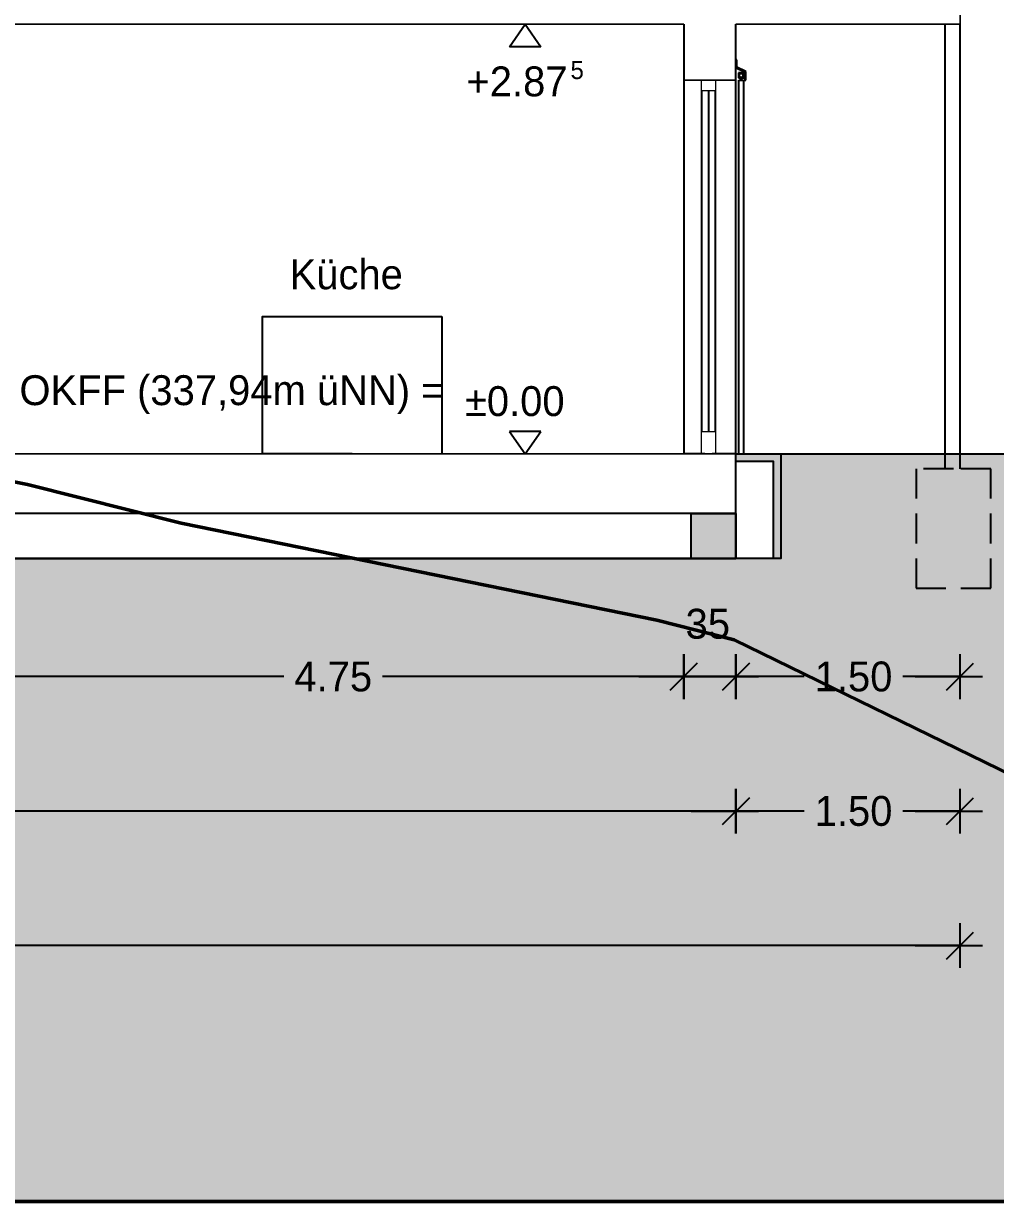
# Model space of a CAD drawing. Header units: metres. Extents: x 165.1 to 239.6, y 34.6 to 72.4.
# Drawn here: x 221.01 to 227.52, y 56.25 to 64.13 of the extents above; entities that cross this region are included whole.
import ezdxf

# ---------------------------------------------------------------- set-up
doc = ezdxf.new("R2010")
doc.units = ezdxf.units.M
doc.header["$XCLIPFRAME"] = 2
doc.header["$PDMODE"] = 65
doc.linetypes.add('AUSGEZOGEN', pattern=[0])
doc.linetypes.add('VERDECKT2_S2', pattern=[0.27, 0.2, -0.07])
for name, color, linetype, lineweight in [('Allgemein01', 7, 'AUSGEZOGEN', 13), ('Allgemein03', 7, 'AUSGEZOGEN', 25), ('C-TOPO', 7, 'AUSGEZOGEN', 25), ('Decke Holz', 7, 'AUSGEZOGEN', 18), ('Design', 7, 'AUSGEZOGEN', 18), ('Fenster', 7, 'AUSGEZOGEN', 13), ('Maßlinie 1_100', 7, 'AUSGEZOGEN', 13), ('Pfosten_ Stützen', 7, 'AUSGEZOGEN', 13), ('Standard', 7, 'AUSGEZOGEN', 25), ('Wand Holz nicht tragend', 7, 'AUSGEZOGEN', 13), ('Wand Holz tragend', 7, 'AUSGEZOGEN', 13)]:
    doc.layers.add(name, color=color, linetype=linetype, lineweight=lineweight)
doc.styles.add('Posterama Text Light', font='')
doc.styles.get('Posterama Text Light').set_extended_font_data('Posterama Text Light')
doc.dimstyles.new('DIMSTYLE_10', dxfattribs={"dimtxt": 0.2, "dimasz": 0.3, "dimexe": 0, "dimexo": 1e-06, "dimgap": 0.1, "dimtad": 0, "dimrnd": 0.005, "dimzin": 4, "dimdsep": 46, "dimtxsty": 'Posterama Text Light', "dimblk1": 'ALL_ML_STRICH', "dimblk2": 'ALL_ML_STRICH', "dimsah": 1, "dimcen": 0, "dimse1": 1, "dimse2": 1, "dimclrd": 7, "dimclre": 7, "dimclrt": 7, "dimadec": 0, "dimazin": 0, "dimtfac": 1, "dimtdec": 0, "dimtix": 1, "dimtmove": 2, "dimatfit": 3, "dimfxl": 0, "dimtzin": 0, "dimlwd": 0, "dimlwe": 25, "dimarcsym": 0})
doc.dimstyles.new('DIMSTYLE_13', dxfattribs={"dimtxt": 0.2, "dimasz": 0.3, "dimexe": 0, "dimexo": 1e-06, "dimgap": 0.1, "dimtad": 0, "dimdec": 1, "dimlfac": 100, "dimrnd": 0.5, "dimzin": 4, "dimdsep": 46, "dimtxsty": 'Posterama Text Light', "dimblk1": 'ALL_ML_STRICH', "dimblk2": 'ALL_ML_STRICH', "dimsah": 1, "dimcen": 0, "dimse1": 1, "dimse2": 1, "dimclrd": 7, "dimclre": 7, "dimclrt": 7, "dimadec": 0, "dimazin": 0, "dimtfac": 1, "dimtdec": 0, "dimtix": 1, "dimtmove": 2, "dimatfit": 3, "dimfxl": 0, "dimtvp": 1.2, "dimtzin": 0, "dimlwd": 0, "dimlwe": 25, "dimarcsym": 0})
doc.dimstyles.new('DIMSTYLE_4', dxfattribs={"dimtxt": 0.2, "dimasz": 0.3, "dimexe": 0, "dimexo": 1e-06, "dimgap": 0.1, "dimtad": 2, "dimdec": 1, "dimlfac": 100, "dimrnd": 0.5, "dimzin": 4, "dimdsep": 46, "dimtxsty": 'Posterama Text Light', "dimblk1": 'ALL_ML_STRICH', "dimblk2": 'ALL_ML_STRICH', "dimsah": 1, "dimcen": 0, "dimse1": 1, "dimse2": 1, "dimclrd": 7, "dimclre": 7, "dimclrt": 7, "dimadec": 0, "dimazin": 0, "dimtfac": 1, "dimtdec": 0, "dimtix": 1, "dimtmove": 2, "dimatfit": 3, "dimfxl": 0, "dimtvp": 1.2, "dimtzin": 0, "dimlwd": 0, "dimlwe": 25, "dimarcsym": 0})
doc.dimstyles.new('DIMSTYLE_5', dxfattribs={"dimtxt": 0.2, "dimasz": 0.3, "dimexe": 0, "dimexo": 1e-06, "dimgap": 0.1, "dimtad": 0, "dimdec": 1, "dimlfac": 100, "dimrnd": 0.5, "dimzin": 4, "dimdsep": 46, "dimtxsty": 'Posterama Text Light', "dimblk1": 'ALL_ML_STRICH', "dimblk2": 'ALL_ML_STRICH', "dimsah": 1, "dimcen": 0, "dimse1": 1, "dimse2": 1, "dimsd1": 1, "dimsd2": 1, "dimclrd": 7, "dimclre": 7, "dimclrt": 7, "dimadec": 0, "dimazin": 0, "dimtfac": 1, "dimtdec": 0, "dimtix": 1, "dimtmove": 2, "dimatfit": 3, "dimfxl": 0, "dimtvp": 1.2, "dimtzin": 0, "dimlwd": 0, "dimlwe": 25, "dimarcsym": 0})
doc.dimstyles.new('DIMSTYLE_6', dxfattribs={"dimtxt": 0.2, "dimasz": 0.3, "dimexe": 0, "dimexo": 1e-06, "dimgap": 0.1, "dimtad": 0, "dimdec": 3, "dimrnd": 0.005, "dimzin": 4, "dimdsep": 46, "dimtxsty": 'Posterama Text Light', "dimblk1": 'ALL_ML_STRICH', "dimblk2": 'ALL_ML_STRICH', "dimsah": 1, "dimcen": 0, "dimse1": 1, "dimse2": 1, "dimclrd": 7, "dimclre": 7, "dimclrt": 7, "dimadec": 0, "dimazin": 0, "dimtfac": 1, "dimtdec": 0, "dimtix": 1, "dimtmove": 2, "dimatfit": 3, "dimfxl": 0, "dimtzin": 0, "dimlwd": 0, "dimlwe": 25, "dimarcsym": 0})
picture_1 = doc.add_image_def('image1.jpg', size_in_pixel=(256, 256))

# ---------------------------------------------------------------- blocks, each defined once
blk = doc.blocks.new('ALL_ML_STRICH')
at = {"color": 0, "linetype": 'ByBlock', "lineweight": -2}
for p, q in [((-0.3, -0.3), (0.3, 0.3)), ((0, -0.5), (0, 0.5)), ((-1, 0), (0.5, 0))]:
    blk.add_line(p, q, dxfattribs=at)
blk = doc.blocks.new('*D14')
at = {"layer": 'DEFPOINTS', "color": 7, "linetype": 'AUSGEZOGEN', "lineweight": 25, "transparency": 33554687}
for p in [(226.0797, 61.251), (226.0797, 60.551), (230.2589, 60.551)]:
    blk.add_point(p, dxfattribs=at)
at = {"layer": 'Standard', "color": 7, "linetype": 'AUSGEZOGEN', "lineweight": -2, "transparency": 33554687}
for p, q in [((230.2589, 61.251), (230.2589, 61.251)), ((230.2589, 60.551), (230.2589, 60.551))]:
    blk.add_line(p, q, dxfattribs=at)
at = {"layer": 'Standard', "color": 7, "linetype": 'AUSGEZOGEN', "lineweight": 25, "transparency": 33554687, "xscale": 0.3, "yscale": 0.3, "zscale": 0.3}
for p, rotation in [((230.2589, 61.251), 90), ((230.2589, 60.551), 270)]:
    blk.add_blockref('ALL_ML_STRICH', p, dxfattribs=dict(at, rotation=rotation))
at = {"layer": 'Standard', "color": 7, "linetype": 'AUSGEZOGEN', "lineweight": 25, "transparency": 33554687, "insert": (230.2589, 60.8836), "char_height": 0.2, "width": 0.8, "attachment_point": 5, "rotation": 90, "style": 'Posterama Text Light'}
blk.add_mtext('\\A1;{\\A1;{70\\H0.132000;\\S^ ;}}', dxfattribs=at)
blk = doc.blocks.new('*D15')
at = {"layer": 'DEFPOINTS', "color": 7, "linetype": 'AUSGEZOGEN', "lineweight": 25, "transparency": 33554687}
for p in [(218.7797, 71.9276), (226.0797, 61.251), (230.2589, 61.251)]:
    blk.add_point(p, dxfattribs=at)
at = {"layer": 'Standard', "color": 7, "linetype": 'AUSGEZOGEN', "lineweight": -2, "transparency": 33554687}
for p, q in [((230.2589, 67.1139), (230.2589, 71.9276)), ((230.2589, 61.251), (230.2589, 66.1739))]:
    blk.add_line(p, q, dxfattribs=at)
at = {"layer": 'Standard', "color": 7, "linetype": 'AUSGEZOGEN', "lineweight": 25, "transparency": 33554687, "xscale": 0.3, "yscale": 0.3, "zscale": 0.3}
for p, rotation in [((230.2589, 71.9276), 90), ((230.2589, 61.251), 270)]:
    blk.add_blockref('ALL_ML_STRICH', p, dxfattribs=dict(at, rotation=rotation))
at = {"layer": 'Standard', "color": 7, "linetype": 'AUSGEZOGEN', "lineweight": 25, "transparency": 33554687, "insert": (230.2589, 66.6439), "char_height": 0.2, "width": 1.2, "attachment_point": 5, "rotation": 90, "style": 'Posterama Text Light'}
blk.add_mtext('\\A1;{\\A1;{10.67\\H0.132000;\\S5^ ;}}', dxfattribs=at)
blk = doc.blocks.new('COMPLEX_KOTENVERMASSUNG_1')
at = {"layer": 'Maßlinie 1_100', "color": 7, "linetype": 'AUSGEZOGEN', "lineweight": 25, "transparency": 33554687}
for p, q in [((224.4725, 67.331), (224.2625, 67.331)), ((224.2625, 67.331), (224.3675, 67.181)), ((224.3675, 67.181), (224.4725, 67.331)), ((224.3675, 67.181), (224.3675, 67.181)), ((224.3675, 67.181), (224.3675, 67.181)), ((224.3675, 67.181), (224.3675, 67.181)), ((224.3675, 67.181), (224.3675, 67.181)), ((224.2625, 66.761), (224.3675, 66.911)), ((224.3675, 66.911), (224.4725, 66.761)), ((224.3675, 66.911), (224.3675, 66.911)), ((224.3675, 66.911), (224.3675, 66.911)), ((224.3675, 66.911), (224.3675, 66.911)), ((224.3675, 66.911), (224.3675, 66.911)), ((224.4725, 66.761), (224.2625, 66.761)), ((224.4725, 64.551), (224.2625, 64.551)), ((224.2625, 64.551), (224.3675, 64.401)), ((224.3675, 64.401), (224.4725, 64.551)), ((224.3675, 64.401), (224.3675, 64.401)), ((224.3675, 64.401), (224.3675, 64.401)), ((224.3675, 64.401), (224.3675, 64.401)), ((224.3675, 64.401), (224.3675, 64.401)), ((224.2625, 63.976), (224.3675, 64.126)), ((224.3675, 64.126), (224.4725, 63.976)), ((224.3675, 64.126), (224.3675, 64.126)), ((224.3675, 64.126), (224.3675, 64.126)), ((224.3675, 64.126), (224.3675, 64.126)), ((224.3675, 64.126), (224.3675, 64.126)), ((224.4725, 63.976), (224.2625, 63.976)), ((224.4725, 61.401), (224.2625, 61.401)), ((224.2625, 61.401), (224.3675, 61.251)), ((224.3675, 61.251), (224.4725, 61.401)), ((224.3675, 61.251), (224.3675, 61.251)), ((224.3675, 61.251), (224.3675, 61.251)), ((224.3675, 61.251), (224.3675, 61.251)), ((224.3675, 61.251), (224.3675, 61.251))]:
    blk.add_line(p, q, dxfattribs=at)
at = {"layer": 'Maßlinie 1_100', "color": 7, "linetype": 'AUSGEZOGEN', "lineweight": 25, "transparency": 33554687, "attachment_point": 7, "style": 'Posterama Text Light'}
for s, insert, char_height, width in [('+5.93', (224.0086, 67.431), 0.2, 0.831634), ('+5.66', (224.0066, 66.4638), 0.2, 0.834466), ('+3.15', (224.0438, 64.651), 0.2, 0.76119), ('5', (224.6719, 63.7577), 0.12, 0.156317), ('+2.87', (223.9752, 63.641), 0.2, 0.796506), ('±0.00', (223.965, 61.501), 0.2, 0.920019)]:
    blk.add_mtext(s, dxfattribs=dict(at, insert=insert, char_height=char_height, width=width))
blk = doc.blocks.new('*D49')
at = {"layer": 'DEFPOINTS', "color": 7, "linetype": 'AUSGEZOGEN', "lineweight": 25, "transparency": 33554687}
for p in [(210.2797, 67.5911), (227.2797, 67.5911), (227.2797, 57.9595)]:
    blk.add_point(p, dxfattribs=at)
at = {"layer": 'Standard', "color": 7, "linetype": 'AUSGEZOGEN', "lineweight": -2, "transparency": 33554687}
for p, q in [((218.4022, 57.9595), (210.2797, 57.9595)), ((227.2797, 57.9595), (219.2022, 57.9595))]:
    blk.add_line(p, q, dxfattribs=at)
at = {"layer": 'Standard', "color": 7, "linetype": 'AUSGEZOGEN', "lineweight": 25, "transparency": 33554687, "xscale": 0.3, "yscale": 0.3, "zscale": 0.3}
for p, rotation in [((210.2797, 57.9595), 180), ((227.2797, 57.9595), 360)]:
    blk.add_blockref('ALL_ML_STRICH', p, dxfattribs=dict(at, rotation=rotation))
at = {"layer": 'Standard', "color": 7, "linetype": 'AUSGEZOGEN', "lineweight": 25, "transparency": 33554687, "insert": (218.8022, 57.9595), "char_height": 0.2, "width": 1, "attachment_point": 5, "style": 'Posterama Text Light'}
blk.add_mtext('\\A1;{\\A1;{17.00\\H0.132000;\\S^ ;}}', dxfattribs=at)
blk = doc.blocks.new('*D52')
at = {"layer": 'DEFPOINTS', "color": 7, "linetype": 'AUSGEZOGEN', "lineweight": 25, "transparency": 33554687}
for p in [(227.2797, 64.126), (225.7797, 60.851), (227.2797, 58.8595)]:
    blk.add_point(p, dxfattribs=at)
at = {"layer": 'Standard', "color": 7, "linetype": 'AUSGEZOGEN', "lineweight": -2, "transparency": 33554687}
for p, q in [((226.237, 58.8595), (225.7797, 58.8595)), ((227.2797, 58.8595), (226.897, 58.8595))]:
    blk.add_line(p, q, dxfattribs=at)
at = {"layer": 'Standard', "color": 7, "linetype": 'AUSGEZOGEN', "lineweight": 25, "transparency": 33554687, "xscale": 0.3, "yscale": 0.3, "zscale": 0.3}
for p, rotation in [((225.7797, 58.8595), 180), ((227.2797, 58.8595), 360)]:
    blk.add_blockref('ALL_ML_STRICH', p, dxfattribs=dict(at, rotation=rotation))
at = {"layer": 'Standard', "color": 7, "linetype": 'AUSGEZOGEN', "lineweight": 25, "transparency": 33554687, "insert": (226.567, 58.8595), "char_height": 0.2, "width": 0.8, "attachment_point": 5, "style": 'Posterama Text Light'}
blk.add_mtext('\\A1;{\\A1;{1.50\\H0.132000;\\S^ ;}}', dxfattribs=at)
blk = doc.blocks.new('*D53')
at = {"layer": 'DEFPOINTS', "color": 7, "linetype": 'AUSGEZOGEN', "lineweight": 25, "transparency": 33554687}
for p in [(211.7797, 61.251), (225.7797, 60.851), (225.7797, 58.8595)]:
    blk.add_point(p, dxfattribs=at)
at = {"layer": 'Standard', "color": 7, "linetype": 'AUSGEZOGEN', "lineweight": -2, "transparency": 33554687}
for p, q in [((218.3915, 58.8595), (211.7797, 58.8595)), ((225.7797, 58.8595), (219.1915, 58.8595))]:
    blk.add_line(p, q, dxfattribs=at)
at = {"layer": 'Standard', "color": 7, "linetype": 'AUSGEZOGEN', "lineweight": 25, "transparency": 33554687, "xscale": 0.3, "yscale": 0.3, "zscale": 0.3}
for p, rotation in [((211.7797, 58.8595), 180), ((225.7797, 58.8595), 360)]:
    blk.add_blockref('ALL_ML_STRICH', p, dxfattribs=dict(at, rotation=rotation))
at = {"layer": 'Standard', "color": 7, "linetype": 'AUSGEZOGEN', "lineweight": 25, "transparency": 33554687, "insert": (218.7915, 58.8595), "char_height": 0.2, "width": 1, "attachment_point": 5, "style": 'Posterama Text Light'}
blk.add_mtext('\\A1;{\\A1;{14.00\\H0.132000;\\S^ ;}}', dxfattribs=at)
blk = doc.blocks.new('*D57')
at = {"layer": 'DEFPOINTS', "color": 7, "linetype": 'AUSGEZOGEN', "lineweight": 25, "transparency": 33554687}
for p in [(225.7797, 60.851), (225.7797, 60.551), (229.3589, 60.551)]:
    blk.add_point(p, dxfattribs=at)
at = {"layer": 'Standard', "color": 7, "linetype": 'AUSGEZOGEN', "lineweight": -2, "transparency": 33554687}
blk.add_line((229.3589, 60.551), (229.3589, 60.851), dxfattribs=at)
at = {"layer": 'Standard', "color": 7, "linetype": 'AUSGEZOGEN', "lineweight": 25, "transparency": 33554687, "xscale": 0.3, "yscale": 0.3, "zscale": 0.3}
for p, rotation in [((229.3589, 60.851), 90), ((229.3589, 60.551), 270)]:
    blk.add_blockref('ALL_ML_STRICH', p, dxfattribs=dict(at, rotation=rotation))
at = {"layer": 'Standard', "color": 7, "linetype": 'AUSGEZOGEN', "lineweight": 25, "transparency": 33554687, "insert": (229.0061, 60.6729), "char_height": 0.2, "width": 0.8, "attachment_point": 5, "rotation": 90, "style": 'Posterama Text Light'}
blk.add_mtext('\\A1;{\\A1;{30\\H0.132000;\\S^ ;}}', dxfattribs=at)
blk = doc.blocks.new('*D58')
at = {"layer": 'DEFPOINTS', "color": 7, "linetype": 'AUSGEZOGEN', "lineweight": 25, "transparency": 33554687}
for p in [(227.8139, 61.251), (225.7797, 60.851), (229.3589, 60.851)]:
    blk.add_point(p, dxfattribs=at)
at = {"layer": 'Standard', "color": 7, "linetype": 'AUSGEZOGEN', "lineweight": -2, "transparency": 33554687}
blk.add_line((229.3589, 60.851), (229.3589, 61.251), dxfattribs=at)
at = {"layer": 'Standard', "color": 7, "linetype": 'AUSGEZOGEN', "lineweight": 25, "transparency": 33554687, "xscale": 0.3, "yscale": 0.3, "zscale": 0.3}
for p, rotation in [((229.3589, 61.251), 90), ((229.3589, 60.851), 270)]:
    blk.add_blockref('ALL_ML_STRICH', p, dxfattribs=dict(at, rotation=rotation))
at = {"layer": 'Standard', "color": 7, "linetype": 'AUSGEZOGEN', "lineweight": 25, "transparency": 33554687, "insert": (229.7117, 61.0229), "char_height": 0.2, "width": 0.8, "attachment_point": 5, "rotation": 90, "style": 'Posterama Text Light'}
blk.add_mtext('\\A1;{\\A1;{40\\H0.132000;\\S^ ;}}', dxfattribs=at)
blk = doc.blocks.new('*D59')
at = {"layer": 'DEFPOINTS', "color": 7, "linetype": 'AUSGEZOGEN', "lineweight": 25, "transparency": 33554687}
for p in [(225.7797, 68.361), (227.8139, 61.251), (229.3589, 61.251)]:
    blk.add_point(p, dxfattribs=at)
at = {"layer": 'Standard', "color": 7, "linetype": 'AUSGEZOGEN', "lineweight": -2, "transparency": 33554687}
for p, q in [((229.3589, 65.2421), (229.3589, 68.361)), ((229.3589, 61.251), (229.3589, 64.5821))]:
    blk.add_line(p, q, dxfattribs=at)
at = {"layer": 'Standard', "color": 7, "linetype": 'AUSGEZOGEN', "lineweight": 25, "transparency": 33554687, "xscale": 0.3, "yscale": 0.3, "zscale": 0.3}
for p, rotation in [((229.3589, 68.361), 90), ((229.3589, 61.251), 270)]:
    blk.add_blockref('ALL_ML_STRICH', p, dxfattribs=dict(at, rotation=rotation))
at = {"layer": 'Standard', "color": 7, "linetype": 'AUSGEZOGEN', "lineweight": 25, "transparency": 33554687, "insert": (229.3589, 64.9121), "char_height": 0.2, "width": 0.8, "attachment_point": 5, "rotation": 90, "style": 'Posterama Text Light'}
blk.add_mtext('\\A1;{\\A1;{7.11\\H0.132000;\\S^ ;}}', dxfattribs=at)
blk = doc.blocks.new('*D61')
at = {"layer": 'DEFPOINTS', "color": 7, "linetype": 'AUSGEZOGEN', "lineweight": 25, "transparency": 33554687}
for p in [(227.2797, 61.151), (225.7797, 60.851), (227.2797, 59.7595)]:
    blk.add_point(p, dxfattribs=at)
at = {"layer": 'Standard', "color": 7, "linetype": 'AUSGEZOGEN', "lineweight": -2, "transparency": 33554687}
for p, q in [((226.237, 59.7595), (225.7797, 59.7595)), ((227.2797, 59.7595), (226.897, 59.7595))]:
    blk.add_line(p, q, dxfattribs=at)
at = {"layer": 'Standard', "color": 7, "linetype": 'AUSGEZOGEN', "lineweight": 25, "transparency": 33554687, "xscale": 0.3, "yscale": 0.3, "zscale": 0.3}
for p, rotation in [((225.7797, 59.7595), 180), ((227.2797, 59.7595), 360)]:
    blk.add_blockref('ALL_ML_STRICH', p, dxfattribs=dict(at, rotation=rotation))
at = {"layer": 'Standard', "color": 7, "linetype": 'AUSGEZOGEN', "lineweight": 25, "transparency": 33554687, "insert": (226.567, 59.7595), "char_height": 0.2, "width": 0.8, "attachment_point": 5, "style": 'Posterama Text Light'}
blk.add_mtext('\\A1;{\\A1;{1.50\\H0.132000;\\S^ ;}}', dxfattribs=at)
blk = doc.blocks.new('*D62')
at = {"layer": 'DEFPOINTS', "color": 7, "linetype": 'AUSGEZOGEN', "lineweight": 25, "transparency": 33554687}
for p in [(225.4297, 61.251), (225.7797, 60.851), (225.7797, 59.7595)]:
    blk.add_point(p, dxfattribs=at)
at = {"layer": 'Standard', "color": 7, "linetype": 'AUSGEZOGEN', "lineweight": -2, "transparency": 33554687}
blk.add_line((225.7797, 59.7595), (225.4297, 59.7595), dxfattribs=at)
at = {"layer": 'Standard', "color": 7, "linetype": 'AUSGEZOGEN', "lineweight": 25, "transparency": 33554687, "xscale": 0.3, "yscale": 0.3, "zscale": 0.3}
for p, rotation in [((225.4297, 59.7595), 180), ((225.7797, 59.7595), 360)]:
    blk.add_blockref('ALL_ML_STRICH', p, dxfattribs=dict(at, rotation=rotation))
at = {"layer": 'Standard', "color": 7, "linetype": 'AUSGEZOGEN', "lineweight": 25, "transparency": 33554687, "insert": (225.5912, 60.1123), "char_height": 0.2, "width": 0.8, "attachment_point": 5, "style": 'Posterama Text Light'}
blk.add_mtext('\\A1;{\\A1;{35\\H0.132000;\\S^ ;}}', dxfattribs=at)
blk = doc.blocks.new('*D63')
at = {"layer": 'DEFPOINTS', "color": 7, "linetype": 'AUSGEZOGEN', "lineweight": 25, "transparency": 33554687}
for p in [(220.6797, 64.401), (225.4297, 61.251), (225.4297, 59.7595)]:
    blk.add_point(p, dxfattribs=at)
at = {"layer": 'Standard', "color": 7, "linetype": 'AUSGEZOGEN', "lineweight": -2, "transparency": 33554687}
for p, q in [((222.7534, 59.7595), (220.6797, 59.7595)), ((225.4297, 59.7595), (223.4134, 59.7595))]:
    blk.add_line(p, q, dxfattribs=at)
at = {"layer": 'Standard', "color": 7, "linetype": 'AUSGEZOGEN', "lineweight": 25, "transparency": 33554687, "xscale": 0.3, "yscale": 0.3, "zscale": 0.3}
for p, rotation in [((220.6797, 59.7595), 180), ((225.4297, 59.7595), 360)]:
    blk.add_blockref('ALL_ML_STRICH', p, dxfattribs=dict(at, rotation=rotation))
at = {"layer": 'Standard', "color": 7, "linetype": 'AUSGEZOGEN', "lineweight": 25, "transparency": 33554687, "insert": (223.0834, 59.7595), "char_height": 0.2, "width": 0.8, "attachment_point": 5, "style": 'Posterama Text Light'}
blk.add_mtext('\\A1;{\\A1;{4.75\\H0.132000;\\S^ ;}}', dxfattribs=at)

msp = doc.modelspace()

# ---------------------------------------------------------------- hatches: boundary and pattern name
at = {"layer": 'Design', "linetype": 'AUSGEZOGEN', "lineweight": 25, "transparency": 33554687}
msp.add_hatch(color=55, dxfattribs=at).paths.add_polyline_path([(211.4797, 61.251), (209.7797, 61.251), (205.5166, 64.3527), (205.2974, 64.3167), (203.9338, 64.3308), (203.8892, 64.3053), (203.8545, 64.2958), (203.8545, 56.247), (239.551, 56.247), (239.551, 57.2204), (236.4553, 57.4002), (236.425, 57.4042), (234.7631, 57.5709), (234.0631, 57.6414), (234.0631, 58.8209), (233.0631, 58.8209), (227.8139, 61.251), (226.0797, 61.251), (226.0797, 60.551), (211.4797, 60.551)])
at = {"layer": 'Wand Holz nicht tragend', "linetype": 'AUSGEZOGEN', "lineweight": 25, "transparency": 33554687}
msp.add_hatch(color=253, dxfattribs=at).paths.add_polyline_path([(226.0797, 60.551), (226.0297, 60.551), (226.0297, 61.201), (225.7797, 61.201), (225.7797, 61.251), (226.0797, 61.251)], flags=16)
at = {"layer": 'Wand Holz nicht tragend', "linetype": 'VERDECKT2_S2', "lineweight": 25, "transparency": 33554687}
msp.add_hatch(color=253, dxfattribs=at).paths.add_polyline_path([(225.7797, 60.851), (225.4797, 60.851), (225.4797, 60.551), (225.7797, 60.551)])

# ---------------------------------------------------------------- linework, layer by layer
at = {"layer": 'Allgemein01', "color": 1, "linetype": 'AUSGEZOGEN', "lineweight": 25, "transparency": 33554687}
msp.add_line((225.7797, 63.751), (225.7797, 64.126), dxfattribs=at)
at = {"layer": 'Allgemein03', "color": 7, "linetype": 'AUSGEZOGEN', "lineweight": 25, "transparency": 33554687}
msp.add_line((223.8097, 62.171), (223.8097, 61.251), dxfattribs=at)
msp.add_lwpolyline([(223.2097, 61.251), (222.6097, 61.251), (222.6097, 62.171), (223.8097, 62.171)], dxfattribs=at)
at = {"layer": 'C-TOPO', "lineweight": 50, "transparency": 33554687}
for p, q in [((221.0358, 61.0455), (217.0372, 61.8408)), ((222.0658, 60.7871), (221.0358, 61.0455)), ((225.2506, 60.1366), (222.0658, 60.7871)), ((225.7677, 60.0067), (225.2506, 60.1366)), ((229.6084, 58.1286), (225.7677, 60.0067)), ((203.8545, 56.247), (239.551, 56.247))]:
    msp.add_line(p, q, dxfattribs=at)
at = {"layer": 'Decke Holz', "color": 1, "linetype": 'AUSGEZOGEN', "lineweight": 18, "transparency": 33554687}
for p, q in [((227.2797, 64.401), (227.2797, 64.126)), ((225.4297, 64.126), (220.6797, 64.126)), ((227.2797, 64.126), (225.7797, 64.126)), ((225.7797, 63.751), (225.4297, 63.751)), ((220.6797, 61.251), (225.4297, 61.251)), ((225.4297, 61.251), (225.5347, 61.251)), ((225.5497, 61.251), (225.5707, 61.251)), ((225.5707, 61.251), (225.6207, 61.251)), ((225.6207, 61.251), (225.6417, 61.251)), ((225.6267, 61.251), (225.7797, 61.251)), ((225.7797, 61.251), (225.7797, 60.851))]:
    msp.add_line(p, q, dxfattribs=at)
at = {"layer": 'Decke Holz', "transparency": 33554687}
msp.add_lwpolyline([(225.7797, 61.251), (225.7797, 61.251)], close=True, dxfattribs=at)
at = {"layer": 'Decke Holz', "color": 1, "linetype": 'AUSGEZOGEN', "lineweight": 18, "transparency": 33554687}
msp.add_lwpolyline([(225.7797, 60.851), (225.7797, 60.851)], close=True, dxfattribs=at)
at = {"layer": 'Fenster', "transparency": 33554687}
for p, q in [((225.5497, 63.681), (225.5497, 63.751)), ((225.6417, 63.751), (225.6417, 63.681)), ((225.6417, 63.681), (225.5497, 63.681)), ((225.5497, 61.401), (225.6417, 61.401)), ((225.5497, 61.251), (225.5497, 61.401)), ((225.6417, 61.401), (225.6417, 61.251))]:
    msp.add_line(p, q, dxfattribs=at)
at = {"layer": 'Fenster', "color": 1, "linetype": 'AUSGEZOGEN', "lineweight": 13, "transparency": 33554687}
for p, q in [((225.5497, 63.751), (225.6417, 63.751)), ((225.5707, 61.251), (225.5497, 61.251)), ((225.6207, 61.251), (225.5707, 61.251)), ((225.6417, 61.251), (225.6207, 61.251))]:
    msp.add_line(p, q, dxfattribs=at)
at = {"layer": 'Standard', "color": 1, "linetype": 'AUSGEZOGEN', "lineweight": 25, "transparency": 33554687}
for p, q in [((225.4297, 64.126), (225.4297, 61.251)), ((227.1797, 61.151), (227.1797, 64.131)), ((227.2797, 61.151), (227.2797, 64.126)), ((225.7857, 63.888), (225.7797, 63.888)), ((225.7797, 61.2454), (225.7797, 63.751)), ((225.7797, 60.851), (225.7797, 61.251)), ((225.7797, 61.251), (227.8139, 61.251)), ((225.7797, 60.851), (211.7797, 60.851))]:
    msp.add_line(p, q, dxfattribs=at)
at = {"layer": 'Standard', "color": 7, "linetype": 'AUSGEZOGEN', "lineweight": 25, "transparency": 33554687}
for p, q in [((225.7857, 63.838), (225.7857, 63.888)), ((225.7797, 63.8345), (225.8397, 63.8075)), ((225.8457, 63.811), (225.7857, 63.838)), ((225.7977, 63.801), (225.7977, 63.767)), ((225.8317, 63.801), (225.7977, 63.801)), ((225.8027, 63.796), (225.8267, 63.796)), ((225.8027, 63.772), (225.8027, 63.796)), ((225.8267, 63.796), (225.8267, 63.772)), ((225.8317, 63.767), (225.8317, 63.801)), ((225.8397, 63.8075), (225.8397, 63.751)), ((225.8457, 63.751), (225.8457, 63.811)), ((225.7977, 63.767), (225.8097, 63.767)), ((225.7997, 63.751), (225.8197, 63.751)), ((225.7997, 61.251), (225.7997, 63.751)), ((225.8097, 63.772), (225.8027, 63.772)), ((225.8097, 63.772), (225.8197, 63.772)), ((225.8097, 63.767), (225.8097, 63.772)), ((225.8097, 63.767), (225.8097, 63.751)), ((225.8197, 63.772), (225.8197, 63.767)), ((225.8267, 63.772), (225.8197, 63.772)), ((225.8197, 63.751), (225.8197, 63.767)), ((225.8197, 63.767), (225.8317, 63.767)), ((225.8197, 63.751), (225.8297, 63.751)), ((225.8297, 63.751), (225.8297, 61.251)), ((225.8397, 63.751), (225.8457, 63.751)), ((225.5497, 63.681), (225.5497, 61.401)), ((225.5957, 63.681), (225.5957, 61.401)), ((225.6417, 61.401), (225.6417, 63.681))]:
    msp.add_line(p, q, dxfattribs=at)
for points in [[(226.0797, 61.251), (226.0797, 60.551), (211.4797, 60.551), (211.4797, 61.251)], [(211.7797, 61.251), (211.7797, 60.551), (225.7797, 60.551), (225.7797, 61.251)], [(225.7797, 61.201), (226.0297, 61.201), (226.0297, 60.551)]]:
    msp.add_lwpolyline(points, dxfattribs=at)
at = {"layer": 'Standard', "color": 1, "linetype": 'VERDECKT2_S2', "lineweight": 25, "transparency": 33554687}
msp.add_lwpolyline([(227.2353, 61.151), (226.9853, 61.151), (226.9853, 60.351), (227.4853, 60.351), (227.4853, 61.151), (227.2853, 61.151)], dxfattribs=at)
at = {"layer": 'Standard', "color": 1, "linetype": 'AUSGEZOGEN', "lineweight": 25, "transparency": 33554687}
msp.add_lwpolyline([(225.4797, 60.851), (225.7797, 60.851), (225.7797, 60.551), (225.4797, 60.551), (225.4797, 60.851)], close=True, dxfattribs=at)
at = {"layer": 'Wand Holz tragend', "color": 1, "linetype": 'AUSGEZOGEN', "lineweight": 25, "transparency": 33554687}
for p, q in [((225.5497, 61.251), (225.4297, 61.251)), ((225.5707, 61.251), (225.5497, 61.251)), ((225.6417, 61.251), (225.6207, 61.251)), ((225.7797, 61.251), (225.6267, 61.251)), ((225.7797, 61.221), (225.7797, 61.251))]:
    msp.add_line(p, q, dxfattribs=at)

# ---------------------------------------------------------------- block references
at = {"layer": 'Maßlinie 1_100', "color": 7, "linetype": 'AUSGEZOGEN', "lineweight": 25, "transparency": 33554687}
msp.add_blockref('COMPLEX_KOTENVERMASSUNG_1', (0, 0), dxfattribs=at)

# ---------------------------------------------------------------- texts
at = {"layer": 'Pfosten_ Stützen', "color": 7, "linetype": 'AUSGEZOGEN', "lineweight": 25, "transparency": 33554687, "char_height": 0.2, "style": 'Posterama Text Light'}
for s, insert, width, attachment_point in [('\\A1;{\\fPosterama Text Light|i0|b0;\\H0.200000;\\W1.000000;\\C7;Küche}\\P', (222.7911, 62.3499), 0.9, 7), ('\\A1;{\\fPosterama Text Light|i0|b0;\\H0.200000;\\W1.000000;\\C7;EG OKFF (337,94m üNN) =}\\P', (223.8285, 61.5168), 3.47, 9)]:
    msp.add_mtext(s, dxfattribs=dict(at, insert=insert, width=width, attachment_point=attachment_point))

# ---------------------------------------------------------------- dimensions: what is measured, and where the dimension line sits
at = {"layer": 'Standard', "color": 7, "linetype": 'AUSGEZOGEN', "lineweight": 25, "transparency": 33554687}
for base, p1, p2, angle, dimstyle, picture, middle in [((230.2589, 71.9276), (226.0797, 61.251), (218.7797, 71.9276), 90, 'DIMSTYLE_6', '*D15', (230.2589, 66.6439)), ((229.3589, 68.361), (227.8139, 61.251), (225.7797, 68.361), 90, 'DIMSTYLE_10', '*D59', (229.3589, 64.9121)), ((210.2797, 57.9595), (227.2797, 67.5911), (210.2797, 67.5911), 180, 'DIMSTYLE_10', '*D49', (218.8022, 57.9595)), ((220.6797, 59.7595), (225.4297, 61.251), (220.6797, 64.401), 180, 'DIMSTYLE_10', '*D63', (223.0834, 59.7595)), ((225.7797, 58.8595), (227.2797, 64.126), (225.7797, 60.851), 180, 'DIMSTYLE_10', '*D52', (226.567, 58.8595)), ((229.3589, 61.251), (225.7797, 60.851), (227.8139, 61.251), 90, 'DIMSTYLE_13', '*D58', (229.7117, 61.0229)), ((230.2589, 61.251), (226.0797, 60.551), (226.0797, 61.251), 90, 'DIMSTYLE_5', '*D14', (230.2589, 60.8836)), ((211.7797, 58.8595), (225.7797, 60.851), (211.7797, 61.251), 180, 'DIMSTYLE_10', '*D53', (218.7915, 58.8595)), ((225.4297, 59.7595), (225.7797, 60.851), (225.4297, 61.251), 180, 'DIMSTYLE_4', '*D62', (225.5912, 60.1123)), ((225.7797, 59.7595), (227.2797, 61.151), (225.7797, 60.851), 180, 'DIMSTYLE_10', '*D61', (226.567, 59.7595)), ((229.3589, 60.851), (225.7797, 60.551), (225.7797, 60.851), 90, 'DIMSTYLE_4', '*D57', (229.0061, 60.6729))]:
    dim = msp.add_linear_dim(base=base, p1=p1, p2=p2, angle=angle, dimstyle=dimstyle, override={"dimpost": '<>', "dimclrd": 7, "dimclre": 7, "dimclrt": 7, "dimlwd": 0, "dimlwe": 25}, dxfattribs=at)
    dim.commit()
    dim.dimension.update_dxf_attribs({"geometry": picture, "text_midpoint": middle, "dimtype": 160})

# ---------------------------------------------------------------- pictures from other files: only their frames are drawn
at = {"layer": 'Decke Holz', "lineweight": 18, "transparency": 33554687}
image = msp.add_image(picture_1, insert=(220.6797, 63.751), size_in_units=(2.56, 2.56), dxfattribs=at)
image.set_boundary_path([(-0.5, 190.5), (-0.5, 217.994), (474.5, 217.994), (474.5, 255.5), (509.5, 255.5), (509.5, 217.994), (659.5, 217.994), (659.5, 190.5), (-0.5, 190.5)])
image = msp.add_image(picture_1, insert=(211.7797, 60.851), size_in_units=(2.56, 2.56), dxfattribs=at)
image.set_boundary_path([(-0.5, 255.5), (1399.5, 255.5), (1399.5, 215.5), (-0.5, 215.5), (-0.5, 255.5)])

doc.saveas('drawing.dxf')
